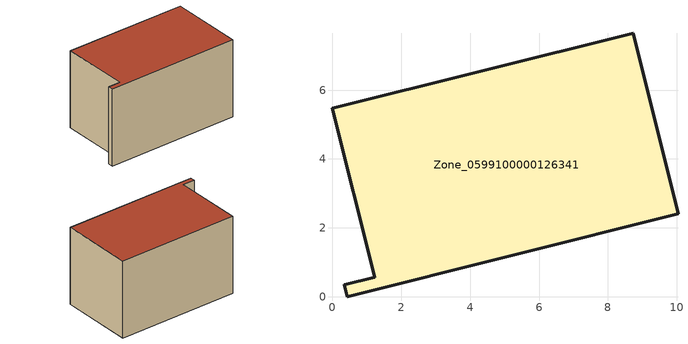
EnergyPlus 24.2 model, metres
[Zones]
Zone_0599100000126341
 floor ground (C_G): 0.34,0.35 1.22,0.57 0,5.48 8.73,7.65 10.04,2.41 0.43,0 z0
 wall outside (C_F): 1.22,0.57 0.34,0.35 0.43,0 10.04,2.41 8.73,7.65 0,5.48 1.22,0.57 z0:5.74
 roof outside (C_R): 8.73,7.65 0,5.48 1.22,0.57 0.34,0.35 0.43,0 10.04,2.41 z5.74
[BUILDING]
Pand.0599100000126341: North Axis=0; Terrain=City; Loads Convergence Tolerance Value=0.04; Temperature Convergence Tolerance Value=0.4; Solar Distribution=FullExterior; Maximum Number of Warmup Days=25; Minimum Number of Warmup Days=1
[Site:Location]
Rotterdam.The.Hague.AP_ZH_NLD Design_Conditions: Latitude=51.96; Longitude=4.45; Time Zone=1; Elevation=-4.5
[SITE:GROUNDTEMPERATURE:BUILDINGSURFACE]
18, 18, 18, 18, 18, 18, 18, 18, 18, 18, 18, 18
[MATERIAL] Thermal Absorptance=0.9; Solar Absorptance=0.7; Visible Absorptance=0.7
Name | Roughness | Thickness | Conductivity | Density | Specific Heat
G.TI.1975-1991 | MediumSmooth | 0.15 | 0.288461 | 540 | 1210
F.TI.1975-1991 | Rough | 0.3 | 0.230769 | 1920 | 840
R.TI.1975-1991 | MediumRough | 0.2 | 0.153846 | 1500 | 1000
[CONSTRUCTION]
C_G: G.TI.1975-1991
C_F: F.TI.1975-1991
C_R: R.TI.1975-1991
[ZONE]
Zone_0599100000126341: Type=1; Multiplier=1; Ceiling Height=Autocalculate; Volume=Autocalculate; Floor Area=autocalculate; Part of Total Floor Area=Yes
[ZONEINFILTRATION:DESIGNFLOWRATE]
Infil_Zone_0599100000126341: Zone or ZoneList or Space or SpaceList=Zone_0599100000126341; Schedule=AlwaysOn; Design Flow Rate Calculation Method=Flow/Area; Flow Rate per Floor Area=0.003; Constant Term Coefficient=1; Temperature Term Coefficient=0; Velocity Term Coefficient=0; Velocity Squared Term Coefficient=0
[HVACTEMPLATE:ZONE:IDEALLOADSAIRSYSTEM]
Zone_0599100000126341: Maximum Heating Supply Air Temperature=50; Minimum Cooling Supply Air Temperature=13; Maximum Heating Supply Air Humidity Ratio=0.0156; Minimum Cooling Supply Air Humidity Ratio=0.0077; Heating Limit=NoLimit; Cooling Limit=NoLimit; Dehumidification Control Type=ConstantSensibleHeatRatio; Cooling Sensible Heat Ratio=0.7; Dehumidification Setpoint=60; Humidification Control Type=None; Humidification Setpoint=30; Outdoor Air Method=None; Outdoor Air Flow Rate per Person=0.00944; Outdoor Air Flow Rate per Zone Floor Area=0; Outdoor Air Flow Rate per Zone=0; Demand Controlled Ventilation Type=None; Outdoor Air Economizer Type=NoEconomizer; Heat Recovery Type=None; Sensible Heat Recovery Effectiveness=0.7; Latent Heat Recovery Effectiveness=0.65
[ZONECONTROL:THERMOSTAT]
ThermostatControl_Zone_0599100000126341: Zone or ZoneList=Zone_0599100000126341; Control Type Schedule=DualSetpointControlType; Control 1=Thermostat_Zone_0599100000126341; Temperature Difference Between Cutout And Setpoint=0
[THERMOSTATSETPOINT:DUALSETPOINT]
Thermostat_Zone_0599100000126341: Heating Setpoint Temperature Schedule=HeatingSetpoint_Zone_0599100000126341; Cooling Setpoint Temperature Schedule=CoolingSetpoint_Zone_0599100000126341
[SCHEDULE:COMPACT]
HeatingSetpoint_Zone_0599100000126341: Through: 12/31, For: AllDays, Until: 24:00, 21
CoolingSetpoint_Zone_0599100000126341: Through: 12/31, For: AllDays, Until: 24:00, 24
DualSetpointControlType: Through: 12/31, For: AllDays, Until: 24:00, 4
AlwaysOn: Through: 12/31, For: AllDays, Until: 24:00, 1
